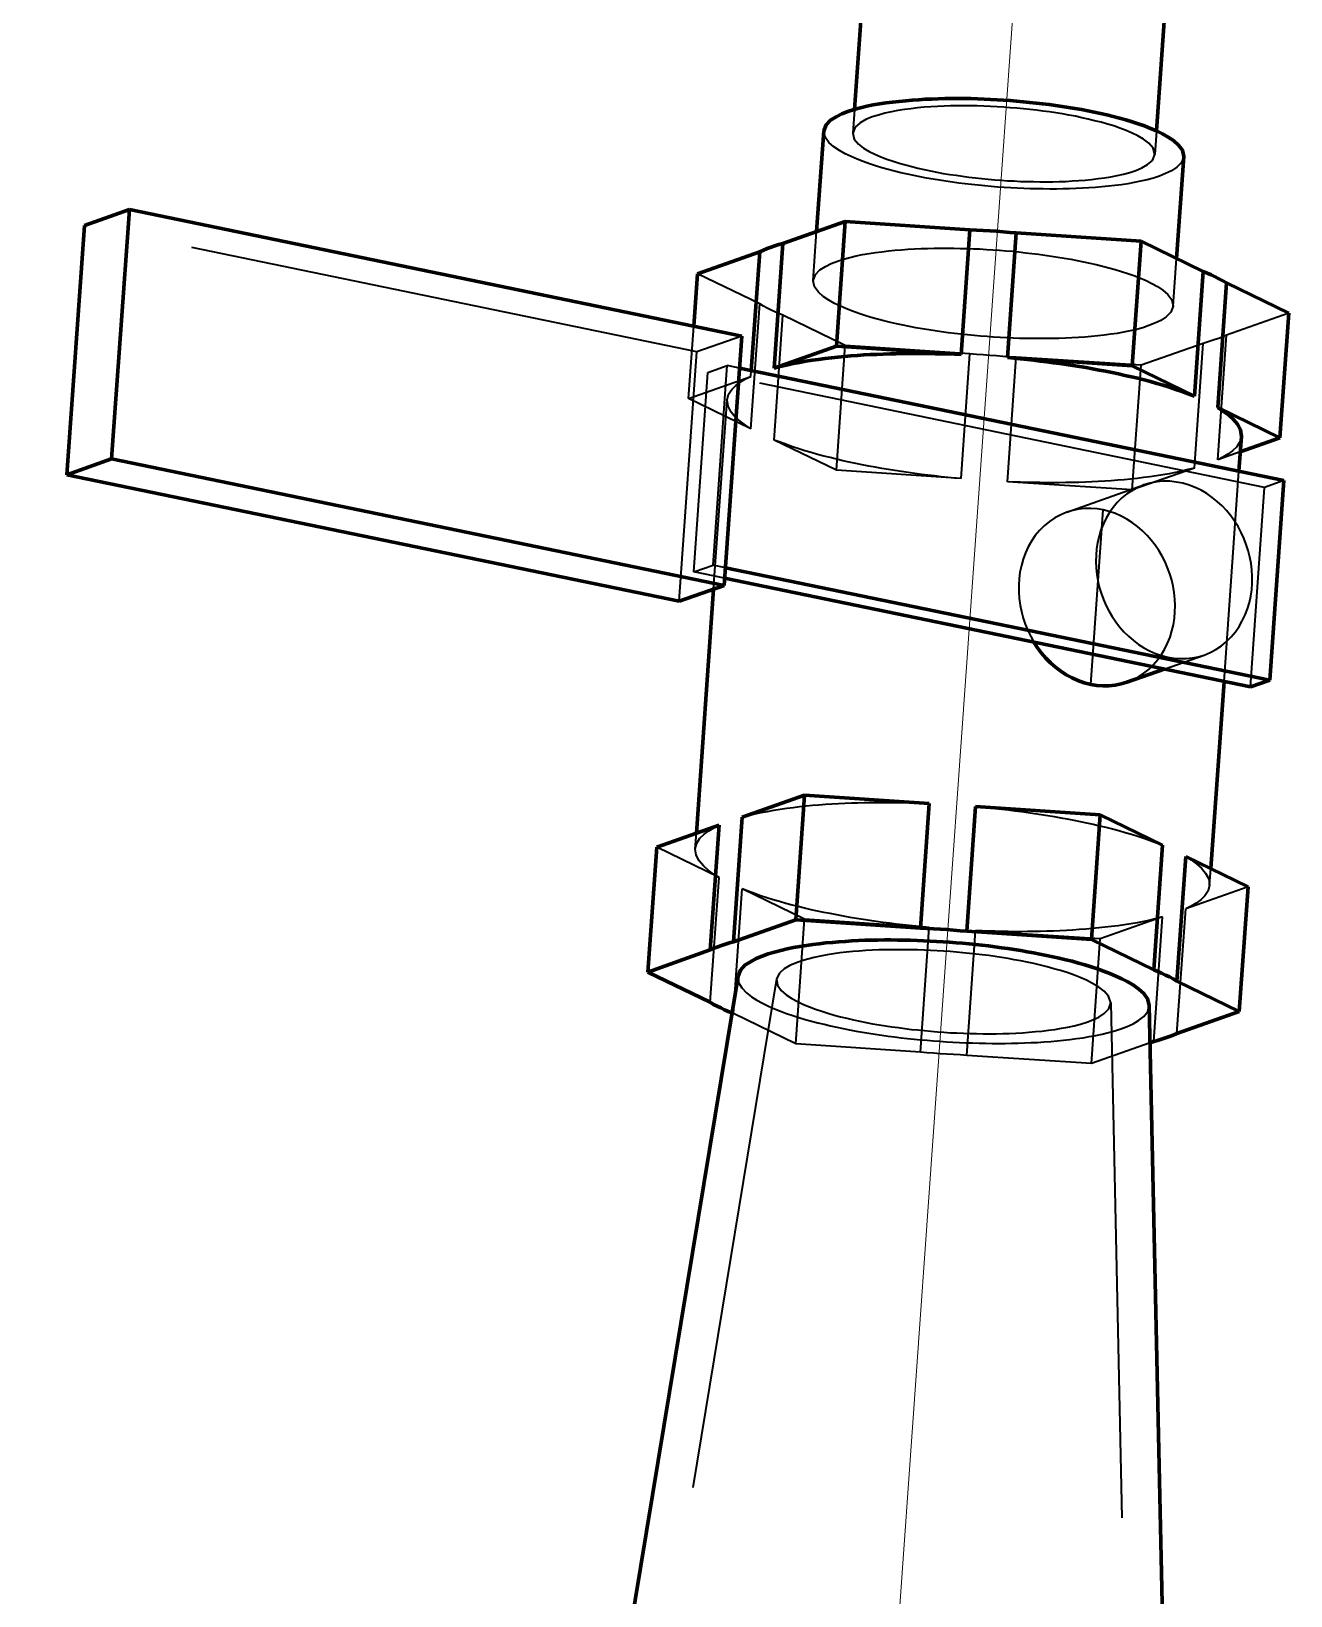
# Model space of a CAD drawing. Header units: millimetres. Extents: x 0 to 2208, y 0 to 420.
# Drawn here: x 158.21 to 167.98, y 165.29 to 177.43 of the extents above; entities that cross this region are included whole.
import ezdxf

# ---------------------------------------------------------------- set-up
doc = ezdxf.new("R2010")
doc.units = ezdxf.units.MM
doc.linetypes.add('IRAM-E-TRAZOS', pattern=[5, 4, -1])
doc.linetypes.add('IRAM-F-TRAZO-PUNTO', pattern=[20, 15, -2, 1, -2])
for name, color, linetype, lineweight in [('01-VISIBLE', 7, 'CONTINUOUS', 70), ('02-OCULTA', 4, 'IRAM-E-TRAZOS', 35), ('03-EJE', 1, 'IRAM-F-TRAZO-PUNTO', 18), ('08-FINA', 5, 'CONTINUOUS', 18)]:
    doc.layers.add(name, color=color, linetype=linetype, lineweight=lineweight)

msp = doc.modelspace()

# ---------------------------------------------------------------- linework, layer by layer
at = {"layer": '01-VISIBLE'}
for p, q in [((165.155, 184.707), (164.596, 176.828)), ((167.499, 184.541), (166.94, 176.662)), ((164.303, 175.88), (164.358, 176.661)), ((167.095, 175.671), (167.151, 176.463)), ((158.971, 176.052), (158.621, 175.928)), ((158.833, 174.116), (158.971, 176.052)), ((163.722, 175.069), (158.971, 176.052)), ((158.484, 173.992), (158.621, 175.928)), ((164.041, 175.788), (164.525, 175.959)), ((164.456, 174.991), (164.525, 175.959)), ((164.525, 175.959), (165.493, 175.894)), ((165.424, 174.926), (165.493, 175.894)), ((165.784, 174.902), (165.852, 175.87)), ((165.852, 175.87), (166.82, 175.805)), ((163.973, 174.82), (164.041, 175.788)), ((166.751, 174.837), (166.82, 175.805)), ((166.82, 175.805), (167.303, 175.57)), ((163.378, 175.553), (163.862, 175.724)), ((163.796, 174.801), (163.862, 175.724)), ((163.349, 175.146), (163.378, 175.553)), ((167.235, 174.602), (167.303, 175.57)), ((167.415, 174.514), (167.483, 175.482)), ((167.483, 175.482), (167.967, 175.247)), ((167.898, 174.279), (167.967, 175.247)), ((163.585, 173.133), (163.722, 175.069)), ((163.973, 174.82), (164.456, 174.991)), ((164.456, 174.991), (165.424, 174.926)), ((165.784, 174.902), (166.751, 174.837)), ((167.929, 173.947), (163.705, 174.82)), ((166.751, 174.837), (167.235, 174.602)), ((167.415, 174.514), (167.898, 174.279)), ((167.579, 174.019), (167.599, 174.29)), ((167.898, 174.279), (167.59, 174.17)), ((158.833, 174.116), (158.484, 173.992)), ((163.585, 173.133), (158.833, 174.116)), ((163.236, 173.01), (158.484, 173.992)), ((167.819, 172.398), (167.929, 173.947)), ((167.669, 172.345), (163.589, 173.189)), ((167.819, 172.398), (163.595, 173.271)), ((163.585, 173.133), (163.236, 173.01)), ((163.37, 171.209), (163.504, 173.104)), ((166.711, 172.382), (166.999, 172.484)), ((167.361, 170.935), (167.464, 172.388)), ((167.819, 172.398), (167.669, 172.345)), ((163.725, 171.335), (164.209, 171.506)), ((164.141, 170.538), (164.209, 171.506)), ((164.209, 171.506), (165.177, 171.441)), ((165.108, 170.473), (165.177, 171.441)), ((165.468, 170.449), (165.536, 171.417)), ((165.536, 171.417), (166.504, 171.352)), ((163.062, 171.1), (163.546, 171.271)), ((163.477, 170.303), (163.546, 171.271)), ((163.657, 170.367), (163.725, 171.335)), ((166.435, 170.384), (166.504, 171.352)), ((166.504, 171.352), (166.987, 171.117)), ((162.993, 170.132), (163.062, 171.1)), ((166.919, 170.149), (166.987, 171.117)), ((167.099, 170.061), (167.167, 171.029)), ((167.167, 171.029), (167.651, 170.794)), ((167.582, 169.826), (167.651, 170.794)), ((163.657, 170.367), (164.141, 170.538)), ((164.141, 170.538), (165.108, 170.473)), ((165.468, 170.449), (166.435, 170.384)), ((162.993, 170.132), (163.477, 170.303)), ((166.435, 170.384), (166.919, 170.149)), ((163.693, 170.101), (160.525, 150.878)), ((163.477, 169.897), (162.993, 170.132)), ((167.099, 170.061), (167.582, 169.826)), ((166.884, 169.875), (167.306, 150.397)), ((167.582, 169.826), (167.099, 169.655)), ((166.919, 169.592), (166.89, 169.581))]:
    msp.add_line(p, q, dxfattribs=at)
for points in [[(164.358, 176.661), (164.376, 176.708), (164.411, 176.744), (164.454, 176.772), (164.499, 176.794), (164.546, 176.812), (164.595, 176.828), (164.643, 176.841), (164.693, 176.853), (164.743, 176.863), (164.792, 176.871), (164.843, 176.879), (164.893, 176.886), (164.943, 176.891), (164.994, 176.896), (165.044, 176.901), (165.095, 176.904), (165.145, 176.907), (165.196, 176.909), (165.247, 176.911), (165.297, 176.912), (165.348, 176.913), (165.399, 176.913), (165.45, 176.913), (165.5, 176.912), (165.551, 176.91), (165.602, 176.909), (165.652, 176.906), (165.703, 176.904), (165.753, 176.9), (165.804, 176.897), (165.855, 176.893), (165.905, 176.888), (165.956, 176.883), (166.006, 176.878), (166.056, 176.872), (166.107, 176.866), (166.157, 176.859), (166.207, 176.852), (166.257, 176.844), (166.307, 176.836), (166.357, 176.827), (166.407, 176.818), (166.457, 176.808), (166.506, 176.797), (166.556, 176.786), (166.605, 176.774), (166.654, 176.761), (166.703, 176.747), (166.751, 176.732), (166.799, 176.717), (166.847, 176.7), (166.894, 176.681), (166.941, 176.661), (166.987, 176.639), (167.031, 176.614), (167.073, 176.586), (167.111, 176.552), (167.141, 176.511), (167.151, 176.463)], [(165.493, 175.894), (165.544, 175.891), (165.595, 175.889), (165.647, 175.886), (165.698, 175.882), (165.75, 175.878), (165.801, 175.874), (165.852, 175.87)], [(163.862, 175.724), (163.891, 175.737), (163.92, 175.749), (163.95, 175.759), (163.98, 175.769), (164.011, 175.779), (164.041, 175.788)], [(167.303, 175.57), (167.334, 175.557), (167.365, 175.543), (167.395, 175.529), (167.425, 175.514), (167.454, 175.499), (167.483, 175.482)], [(163.973, 174.82), (164.021, 174.832), (164.07, 174.844), (164.12, 174.855), (164.169, 174.864), (164.219, 174.873), (164.268, 174.881), (164.318, 174.888), (164.368, 174.894), (164.418, 174.9), (164.468, 174.906), (164.518, 174.911), (164.569, 174.915), (164.619, 174.919), (164.669, 174.922), (164.719, 174.925), (164.77, 174.927), (164.82, 174.929), (164.87, 174.931), (164.92, 174.932), (164.971, 174.933), (165.021, 174.934), (165.072, 174.934), (165.122, 174.934), (165.172, 174.933), (165.223, 174.932), (165.273, 174.931), (165.323, 174.93), (165.374, 174.928), (165.424, 174.926)], [(165.784, 174.902), (165.835, 174.897), (165.886, 174.892), (165.937, 174.887), (165.988, 174.881), (166.038, 174.875), (166.089, 174.869), (166.14, 174.862), (166.191, 174.855), (166.242, 174.848), (166.292, 174.84), (166.343, 174.832), (166.394, 174.824), (166.444, 174.815), (166.495, 174.805), (166.545, 174.796), (166.595, 174.786), (166.645, 174.775), (166.695, 174.764), (166.745, 174.753), (166.795, 174.741), (166.845, 174.728), (166.894, 174.715), (166.944, 174.701), (166.993, 174.687), (167.042, 174.671), (167.091, 174.655), (167.139, 174.638), (167.187, 174.621), (167.235, 174.602)], [(167.415, 174.514), (167.457, 174.487), (167.498, 174.457), (167.536, 174.424), (167.569, 174.385), (167.592, 174.34), (167.599, 174.29)], [(165.989, 172.692), (166.017, 172.649), (166.048, 172.608), (166.081, 172.569), (166.117, 172.533), (166.156, 172.499), (166.197, 172.468), (166.24, 172.439), (166.285, 172.415), (166.331, 172.394), (166.38, 172.377), (166.43, 172.364)], [(166.43, 172.364), (166.477, 172.357), (166.524, 172.353), (166.571, 172.354), (166.619, 172.359), (166.665, 172.368), (166.711, 172.382)], [(165.108, 170.473), (165.159, 170.471), (165.211, 170.468), (165.262, 170.465), (165.314, 170.461), (165.365, 170.458), (165.416, 170.453), (165.468, 170.449)], [(163.477, 170.303), (163.506, 170.316), (163.536, 170.328), (163.566, 170.339), (163.596, 170.349), (163.626, 170.358), (163.657, 170.367)], [(166.086, 170.261), (166.036, 170.271), (165.987, 170.281), (165.937, 170.289), (165.887, 170.298), (165.837, 170.306), (165.787, 170.314), (165.737, 170.321), (165.687, 170.327), (165.637, 170.334), (165.586, 170.34), (165.536, 170.345), (165.486, 170.35), (165.435, 170.355), (165.385, 170.359), (165.334, 170.363), (165.284, 170.367), (165.233, 170.37), (165.183, 170.372), (165.132, 170.375), (165.082, 170.377), (165.031, 170.378), (164.981, 170.38), (164.93, 170.38), (164.88, 170.381), (164.829, 170.381), (164.778, 170.38), (164.728, 170.379), (164.677, 170.378), (164.627, 170.376), (164.576, 170.373), (164.526, 170.37), (164.475, 170.367), (164.425, 170.362), (164.374, 170.358), (164.324, 170.352), (164.274, 170.346), (164.224, 170.339), (164.174, 170.331), (164.124, 170.322), (164.075, 170.312), (164.025, 170.3), (163.976, 170.287), (163.928, 170.273), (163.88, 170.256), (163.834, 170.236), (163.789, 170.212), (163.747, 170.184), (163.713, 170.147), (163.693, 170.101)], [(166.884, 169.875), (166.871, 169.924), (166.841, 169.965), (166.803, 170), (166.761, 170.03), (166.717, 170.056), (166.672, 170.08), (166.625, 170.101), (166.578, 170.121), (166.53, 170.139), (166.482, 170.156), (166.433, 170.172), (166.384, 170.187), (166.335, 170.201), (166.286, 170.215), (166.236, 170.227), (166.186, 170.239), (166.136, 170.25), (166.086, 170.261)], [(166.919, 170.149), (166.95, 170.136), (166.98, 170.122), (167.01, 170.108), (167.04, 170.094), (167.07, 170.078), (167.099, 170.061)], [(163.646, 169.814), (163.617, 169.826), (163.588, 169.839), (163.56, 169.853), (163.532, 169.867), (163.504, 169.881), (163.477, 169.897)], [(167.099, 169.655), (167.069, 169.642), (167.04, 169.631), (167.01, 169.62), (166.98, 169.61), (166.949, 169.6), (166.919, 169.592)]]:
    msp.add_lwpolyline(points, dxfattribs=at)
at = {"layer": '02-OCULTA'}
for p, q in [((164.596, 176.828), (164.583, 176.645)), ((166.94, 176.662), (166.927, 176.478)), ((163.373, 174.946), (158.621, 175.928)), ((164.276, 175.499), (164.303, 175.88)), ((167.069, 175.301), (167.095, 175.671)), ((163.862, 175.318), (163.378, 175.553)), ((163.793, 174.35), (163.862, 175.318)), ((163.309, 174.585), (163.349, 175.146)), ((163.973, 174.262), (164.041, 175.23)), ((164.525, 174.995), (164.041, 175.23)), ((167.967, 175.247), (167.483, 175.076)), ((163.722, 175.069), (163.373, 174.946)), ((167.303, 175.012), (166.82, 174.842)), ((167.235, 174.044), (167.303, 175.012)), ((167.415, 174.108), (167.483, 175.076)), ((163.236, 173.01), (163.373, 174.946)), ((164.456, 174.027), (164.525, 174.995)), ((165.493, 174.93), (164.525, 174.995)), ((165.424, 173.962), (165.493, 174.93)), ((165.784, 173.938), (165.852, 174.906)), ((166.82, 174.842), (165.852, 174.906)), ((163.349, 173.238), (163.459, 174.787)), ((163.459, 174.787), (163.609, 174.84)), ((167.779, 173.894), (163.459, 174.787)), ((163.499, 173.291), (163.609, 174.84)), ((163.705, 174.82), (163.609, 174.84)), ((163.793, 174.756), (163.796, 174.801)), ((166.751, 173.874), (166.82, 174.842)), ((163.309, 174.585), (163.793, 174.756)), ((163.793, 174.35), (163.309, 174.585)), ((163.504, 173.104), (163.609, 174.574)), ((164.456, 174.027), (163.973, 174.262)), ((167.59, 174.17), (167.415, 174.108)), ((167.235, 174.044), (166.751, 173.874)), ((165.424, 173.962), (164.456, 174.027)), ((166.751, 173.874), (165.784, 173.938)), ((166.245, 173.702), (166.843, 173.913)), ((167.464, 172.388), (167.579, 174.019)), ((167.929, 173.947), (167.779, 173.894)), ((167.669, 172.345), (167.779, 173.894)), ((166.43, 172.364), (166.526, 173.72)), ((163.349, 173.238), (163.499, 173.291)), ((163.589, 173.189), (163.349, 173.238)), ((163.595, 173.271), (163.499, 173.291)), ((166.999, 172.484), (167.309, 172.593)), ((163.361, 171.089), (163.37, 171.209)), ((163.546, 170.865), (163.062, 171.1)), ((167.351, 170.806), (167.361, 170.935)), ((163.477, 169.897), (163.546, 170.865)), ((163.657, 169.809), (163.725, 170.777)), ((164.209, 170.542), (163.725, 170.777)), ((167.651, 170.794), (167.167, 170.623)), ((164.141, 169.574), (164.209, 170.542)), ((165.177, 170.477), (164.209, 170.542)), ((166.987, 170.56), (166.504, 170.389)), ((166.919, 169.592), (166.987, 170.56)), ((167.099, 169.655), (167.167, 170.623)), ((165.108, 169.509), (165.177, 170.477)), ((165.468, 169.485), (165.536, 170.453)), ((166.504, 170.389), (165.536, 170.453)), ((166.435, 169.421), (166.504, 170.389)), ((163.992, 170.078), (160.824, 150.855)), ((164.141, 169.574), (163.657, 169.809)), ((166.585, 169.894), (167.007, 150.416)), ((165.108, 169.509), (164.141, 169.574)), ((166.89, 169.581), (166.435, 169.421)), ((166.435, 169.421), (165.468, 169.485))]:
    msp.add_line(p, q, dxfattribs=at)
for points in [[(165.755, 176.846), (165.703, 176.849), (165.652, 176.852), (165.601, 176.854), (165.549, 176.855), (165.498, 176.856), (165.446, 176.856), (165.395, 176.856), (165.343, 176.855), (165.292, 176.854), (165.24, 176.851), (165.189, 176.848), (165.138, 176.845), (165.087, 176.84), (165.035, 176.834), (164.984, 176.827), (164.934, 176.819), (164.883, 176.81), (164.833, 176.799), (164.783, 176.785), (164.734, 176.77), (164.686, 176.75), (164.642, 176.725), (164.603, 176.691), (164.583, 176.645)], [(166.927, 176.478), (166.914, 176.527), (166.881, 176.566), (166.84, 176.597), (166.796, 176.623), (166.751, 176.645), (166.704, 176.665), (166.656, 176.683), (166.608, 176.7), (166.559, 176.715), (166.51, 176.729), (166.46, 176.741), (166.411, 176.753), (166.361, 176.764), (166.311, 176.775), (166.261, 176.784), (166.211, 176.793), (166.16, 176.801), (166.11, 176.809), (166.059, 176.816), (166.009, 176.822), (165.958, 176.828), (165.907, 176.833), (165.857, 176.838), (165.806, 176.842), (165.755, 176.846)], [(165.056, 176.315), (165.007, 176.326), (164.957, 176.337), (164.908, 176.349), (164.858, 176.362), (164.809, 176.376), (164.76, 176.39), (164.712, 176.406), (164.664, 176.423), (164.617, 176.441), (164.57, 176.462), (164.524, 176.484), (164.48, 176.509), (164.437, 176.537), (164.399, 176.571), (164.369, 176.612), (164.358, 176.661)], [(164.583, 176.645), (164.595, 176.597), (164.628, 176.559), (164.667, 176.528), (164.71, 176.502), (164.755, 176.48), (164.801, 176.46), (164.848, 176.442), (164.896, 176.426), (164.944, 176.411), (164.992, 176.397), (165.041, 176.384), (165.089, 176.372), (165.138, 176.361), (165.187, 176.351), (165.237, 176.341), (165.286, 176.332), (165.336, 176.324), (165.385, 176.317), (165.435, 176.31), (165.485, 176.303), (165.535, 176.297), (165.585, 176.292), (165.635, 176.287), (165.685, 176.283), (165.735, 176.279), (165.785, 176.275), (165.835, 176.273), (165.885, 176.27), (165.935, 176.269), (165.986, 176.268), (166.036, 176.267), (166.086, 176.267), (166.136, 176.267), (166.186, 176.269), (166.237, 176.27), (166.287, 176.273), (166.337, 176.276), (166.387, 176.28), (166.437, 176.285), (166.487, 176.291), (166.536, 176.298), (166.586, 176.306), (166.635, 176.315), (166.684, 176.326), (166.733, 176.34), (166.78, 176.355), (166.827, 176.375), (166.87, 176.4), (166.908, 176.433), (166.927, 176.478)], [(167.151, 176.463), (167.134, 176.416), (167.099, 176.38), (167.056, 176.352), (167.011, 176.33), (166.964, 176.311), (166.916, 176.296), (166.867, 176.282), (166.817, 176.271), (166.768, 176.261), (166.718, 176.252), (166.668, 176.244), (166.618, 176.238), (166.567, 176.232), (166.517, 176.227), (166.467, 176.223), (166.416, 176.219), (166.366, 176.216), (166.315, 176.214), (166.264, 176.212), (166.214, 176.211), (166.163, 176.21), (166.113, 176.21), (166.062, 176.211), (166.011, 176.212), (165.961, 176.213), (165.91, 176.215), (165.86, 176.217), (165.809, 176.22), (165.759, 176.223), (165.708, 176.226), (165.658, 176.23), (165.607, 176.235), (165.557, 176.24), (165.506, 176.245), (165.456, 176.251), (165.406, 176.257), (165.356, 176.264), (165.306, 176.271), (165.256, 176.279), (165.206, 176.287), (165.156, 176.296), (165.106, 176.305), (165.056, 176.315)], [(164.276, 175.499), (164.293, 175.546), (164.329, 175.582), (164.371, 175.61), (164.417, 175.632), (164.464, 175.651), (164.512, 175.666), (164.561, 175.679), (164.61, 175.691), (164.66, 175.701), (164.71, 175.71), (164.76, 175.717), (164.81, 175.724), (164.861, 175.73), (164.911, 175.735), (164.962, 175.739), (165.012, 175.743), (165.063, 175.745), (165.114, 175.748), (165.164, 175.749), (165.215, 175.751), (165.266, 175.751), (165.316, 175.751), (165.367, 175.751), (165.418, 175.75), (165.468, 175.749), (165.519, 175.747), (165.57, 175.745), (165.62, 175.742), (165.671, 175.739), (165.722, 175.735), (165.772, 175.731), (165.823, 175.727), (165.873, 175.722), (165.924, 175.716), (165.974, 175.711), (166.024, 175.704), (166.074, 175.698), (166.125, 175.69), (166.175, 175.682), (166.225, 175.674), (166.275, 175.665), (166.324, 175.656), (166.374, 175.646), (166.424, 175.635), (166.473, 175.624), (166.522, 175.612), (166.571, 175.599), (166.62, 175.585), (166.669, 175.571), (166.717, 175.555), (166.765, 175.538), (166.812, 175.52), (166.859, 175.5), (166.904, 175.477), (166.948, 175.453), (166.99, 175.424), (167.028, 175.391), (167.058, 175.35), (167.069, 175.301)], [(164.974, 175.153), (164.924, 175.164), (164.875, 175.175), (164.825, 175.187), (164.776, 175.2), (164.727, 175.214), (164.678, 175.229), (164.63, 175.244), (164.582, 175.261), (164.534, 175.28), (164.487, 175.3), (164.442, 175.322), (164.397, 175.347), (164.355, 175.376), (164.317, 175.409), (164.287, 175.45), (164.276, 175.499)], [(164.041, 175.23), (164.011, 175.243), (163.98, 175.257), (163.95, 175.271), (163.92, 175.286), (163.891, 175.301), (163.862, 175.318)], [(167.069, 175.301), (167.051, 175.254), (167.016, 175.218), (166.974, 175.19), (166.928, 175.168), (166.881, 175.15), (166.833, 175.134), (166.784, 175.121), (166.735, 175.109), (166.685, 175.099), (166.636, 175.09), (166.586, 175.083), (166.535, 175.076), (166.485, 175.07), (166.435, 175.065), (166.384, 175.061), (166.334, 175.058), (166.283, 175.055), (166.233, 175.052), (166.182, 175.051), (166.131, 175.049), (166.081, 175.049), (166.03, 175.049), (165.98, 175.049), (165.929, 175.05), (165.878, 175.051), (165.828, 175.053), (165.777, 175.055), (165.727, 175.058), (165.676, 175.061), (165.626, 175.065), (165.575, 175.069), (165.525, 175.073), (165.474, 175.078), (165.424, 175.083), (165.374, 175.089), (165.324, 175.095), (165.273, 175.102), (165.223, 175.109), (165.173, 175.117), (165.123, 175.125), (165.073, 175.134), (165.024, 175.143), (164.974, 175.153)], [(167.483, 175.076), (167.454, 175.063), (167.424, 175.051), (167.395, 175.041), (167.364, 175.031), (167.334, 175.021), (167.303, 175.012)], [(165.852, 174.906), (165.801, 174.909), (165.749, 174.911), (165.698, 174.915), (165.647, 174.918), (165.595, 174.922), (165.544, 174.926), (165.493, 174.93)], [(163.609, 174.574), (163.62, 174.617), (163.645, 174.655), (163.677, 174.686), (163.713, 174.713), (163.752, 174.736), (163.793, 174.756)], [(163.793, 174.35), (163.75, 174.377), (163.709, 174.407), (163.672, 174.44), (163.639, 174.479), (163.616, 174.524), (163.609, 174.574)], [(167.599, 174.29), (167.587, 174.247), (167.563, 174.209), (167.53, 174.178), (167.494, 174.151), (167.455, 174.128), (167.415, 174.108)], [(164.606, 174.08), (164.556, 174.09), (164.507, 174.101), (164.457, 174.113), (164.408, 174.125), (164.359, 174.137), (164.31, 174.15), (164.261, 174.164), (164.212, 174.178), (164.164, 174.193), (164.115, 174.209), (164.068, 174.226), (164.02, 174.244), (163.973, 174.262)], [(165.424, 173.962), (165.372, 173.967), (165.321, 173.972), (165.27, 173.977), (165.218, 173.983), (165.167, 173.989), (165.116, 173.995), (165.064, 174.002), (165.013, 174.009), (164.962, 174.017), (164.911, 174.025), (164.86, 174.033), (164.809, 174.041), (164.758, 174.05), (164.707, 174.06), (164.657, 174.069), (164.606, 174.08)], [(167.235, 174.044), (167.186, 174.032), (167.137, 174.02), (167.088, 174.009), (167.038, 174), (166.989, 173.991), (166.939, 173.983), (166.889, 173.976), (166.839, 173.97), (166.789, 173.964), (166.739, 173.958), (166.689, 173.954), (166.639, 173.949), (166.589, 173.945), (166.538, 173.942), (166.488, 173.939), (166.438, 173.937), (166.388, 173.935), (166.337, 173.933), (166.287, 173.932), (166.237, 173.931), (166.186, 173.93), (166.136, 173.93), (166.086, 173.93), (166.035, 173.931), (165.985, 173.932), (165.935, 173.933), (165.884, 173.934), (165.834, 173.936), (165.784, 173.938)], [(166.843, 173.913), (166.797, 173.894), (166.753, 173.871), (166.711, 173.843), (166.672, 173.812), (166.636, 173.777), (166.604, 173.739), (166.575, 173.698), (166.55, 173.655), (166.528, 173.61), (166.509, 173.564), (166.495, 173.516), (166.483, 173.467), (166.475, 173.418), (166.471, 173.368), (166.47, 173.318), (166.472, 173.268), (166.477, 173.218), (166.485, 173.169), (166.496, 173.12), (166.511, 173.072), (166.528, 173.025), (166.548, 172.979), (166.57, 172.935), (166.596, 172.892), (166.624, 172.85), (166.654, 172.811), (166.687, 172.773), (166.723, 172.738), (166.761, 172.705), (166.801, 172.675), (166.843, 172.648), (166.887, 172.625), (166.932, 172.604), (166.98, 172.588), (167.028, 172.576)], [(167.309, 172.593), (167.357, 172.613), (167.401, 172.637), (167.444, 172.665), (167.483, 172.697), (167.519, 172.733), (167.552, 172.772), (167.581, 172.814), (167.606, 172.858), (167.628, 172.904), (167.646, 172.952), (167.661, 173), (167.671, 173.05), (167.679, 173.1), (167.682, 173.151), (167.683, 173.202), (167.68, 173.253), (167.674, 173.303), (167.664, 173.353), (167.652, 173.403), (167.636, 173.451), (167.618, 173.499), (167.597, 173.545), (167.573, 173.59), (167.546, 173.633), (167.516, 173.674), (167.484, 173.714), (167.449, 173.751), (167.412, 173.785), (167.372, 173.817), (167.33, 173.846), (167.286, 173.872), (167.24, 173.894), (167.193, 173.912), (167.144, 173.927), (167.094, 173.936), (167.043, 173.942), (166.993, 173.942), (166.942, 173.937), (166.892, 173.928), (166.843, 173.913)], [(166.245, 173.702), (166.197, 173.682), (166.152, 173.658), (166.109, 173.629), (166.069, 173.596), (166.033, 173.56), (166, 173.52), (165.971, 173.478), (165.945, 173.433), (165.924, 173.386), (165.906, 173.338), (165.892, 173.288), (165.881, 173.237), (165.875, 173.186), (165.871, 173.135), (165.872, 173.083), (165.875, 173.032), (165.882, 172.981), (165.892, 172.93), (165.906, 172.88), (165.922, 172.832), (165.942, 172.784), (165.964, 172.737), (165.989, 172.692)], [(166.526, 173.72), (166.479, 173.727), (166.431, 173.731), (166.384, 173.73), (166.337, 173.725), (166.29, 173.716), (166.245, 173.702)], [(166.711, 172.382), (166.757, 172.401), (166.801, 172.424), (166.843, 172.452), (166.882, 172.483), (166.918, 172.518), (166.95, 172.557), (166.979, 172.597), (167.004, 172.64), (167.026, 172.685), (167.045, 172.732), (167.06, 172.78), (167.071, 172.828), (167.079, 172.878), (167.083, 172.927), (167.084, 172.977), (167.082, 173.027), (167.077, 173.077), (167.069, 173.127), (167.058, 173.175), (167.044, 173.223), (167.026, 173.27), (167.007, 173.316), (166.984, 173.361), (166.959, 173.404), (166.931, 173.445), (166.9, 173.485), (166.867, 173.522), (166.831, 173.558), (166.794, 173.59), (166.753, 173.62), (166.711, 173.647), (166.667, 173.671), (166.622, 173.691), (166.574, 173.707), (166.526, 173.72)], [(167.028, 172.576), (167.075, 172.568), (167.123, 172.565), (167.17, 172.565), (167.217, 172.57), (167.264, 172.58), (167.309, 172.593)], [(163.725, 171.335), (163.774, 171.348), (163.823, 171.359), (163.872, 171.37), (163.922, 171.379), (163.971, 171.388), (164.021, 171.396), (164.071, 171.403), (164.121, 171.41), (164.171, 171.416), (164.221, 171.421), (164.271, 171.426), (164.321, 171.43), (164.371, 171.434), (164.422, 171.437), (164.472, 171.44), (164.522, 171.442), (164.573, 171.445), (164.623, 171.446), (164.673, 171.447), (164.724, 171.448), (164.774, 171.449), (164.824, 171.449), (164.875, 171.449), (164.925, 171.448), (164.975, 171.448), (165.026, 171.446), (165.076, 171.445), (165.126, 171.443), (165.177, 171.441)], [(165.536, 171.417), (165.587, 171.412), (165.638, 171.407), (165.689, 171.402), (165.74, 171.396), (165.791, 171.39), (165.842, 171.384), (165.893, 171.377), (165.944, 171.37), (165.994, 171.363), (166.045, 171.355), (166.096, 171.347), (166.146, 171.339), (166.197, 171.33), (166.247, 171.321), (166.298, 171.311), (166.348, 171.301), (166.398, 171.29), (166.448, 171.279), (166.498, 171.268), (166.548, 171.256), (166.598, 171.243), (166.647, 171.23), (166.696, 171.216), (166.746, 171.202), (166.795, 171.187), (166.843, 171.171), (166.892, 171.154), (166.94, 171.136), (166.987, 171.117)], [(163.361, 171.089), (163.373, 171.132), (163.398, 171.17), (163.43, 171.202), (163.466, 171.228), (163.505, 171.251), (163.546, 171.271)], [(163.546, 170.865), (163.503, 170.892), (163.462, 170.922), (163.424, 170.956), (163.392, 170.994), (163.368, 171.039), (163.361, 171.089)], [(167.167, 171.029), (167.21, 171.002), (167.251, 170.973), (167.289, 170.939), (167.321, 170.9), (167.345, 170.855), (167.351, 170.806)], [(164.359, 170.595), (164.309, 170.605), (164.26, 170.616), (164.21, 170.628), (164.161, 170.64), (164.112, 170.652), (164.063, 170.665), (164.014, 170.679), (163.965, 170.693), (163.916, 170.708), (163.868, 170.724), (163.82, 170.741), (163.773, 170.759), (163.725, 170.777)], [(167.351, 170.806), (167.34, 170.762), (167.315, 170.724), (167.283, 170.693), (167.247, 170.666), (167.208, 170.643), (167.167, 170.623)], [(165.177, 170.477), (165.125, 170.482), (165.074, 170.487), (165.022, 170.493), (164.971, 170.498), (164.92, 170.504), (164.868, 170.511), (164.817, 170.517), (164.766, 170.524), (164.715, 170.532), (164.664, 170.54), (164.613, 170.548), (164.562, 170.556), (164.511, 170.565), (164.46, 170.575), (164.409, 170.585), (164.359, 170.595)], [(166.987, 170.56), (166.939, 170.547), (166.89, 170.535), (166.841, 170.525), (166.791, 170.515), (166.742, 170.506), (166.692, 170.498), (166.642, 170.491), (166.592, 170.485), (166.542, 170.479), (166.492, 170.474), (166.442, 170.469), (166.392, 170.464), (166.341, 170.461), (166.291, 170.457), (166.241, 170.454), (166.191, 170.452), (166.14, 170.45), (166.09, 170.448), (166.04, 170.447), (165.989, 170.446), (165.939, 170.446), (165.889, 170.445), (165.838, 170.445), (165.788, 170.446), (165.738, 170.447), (165.687, 170.448), (165.637, 170.449), (165.587, 170.451), (165.536, 170.453)], [(165.936, 170.208), (165.887, 170.218), (165.837, 170.227), (165.788, 170.236), (165.738, 170.244), (165.688, 170.252), (165.638, 170.259), (165.588, 170.265), (165.538, 170.271), (165.488, 170.277), (165.438, 170.282), (165.388, 170.286), (165.338, 170.29), (165.288, 170.294), (165.238, 170.297), (165.187, 170.299), (165.137, 170.302), (165.087, 170.303), (165.036, 170.305), (164.986, 170.305), (164.936, 170.305), (164.885, 170.305), (164.835, 170.304), (164.785, 170.303), (164.734, 170.301), (164.684, 170.298), (164.634, 170.294), (164.584, 170.29), (164.533, 170.285), (164.483, 170.28), (164.433, 170.273), (164.384, 170.265), (164.334, 170.256), (164.285, 170.246), (164.236, 170.233), (164.188, 170.219), (164.14, 170.202), (164.094, 170.182), (164.051, 170.156), (164.014, 170.123), (163.992, 170.078)], [(166.585, 169.894), (166.568, 169.944), (166.533, 169.984), (166.49, 170.017), (166.444, 170.044), (166.396, 170.068), (166.347, 170.09), (166.297, 170.109), (166.247, 170.127), (166.196, 170.143), (166.144, 170.158), (166.093, 170.172), (166.041, 170.185), (165.989, 170.197), (165.936, 170.208)], [(163.693, 170.101), (163.698, 170.051), (163.723, 170.008), (163.758, 169.971), (163.797, 169.94), (163.84, 169.913), (163.884, 169.889), (163.93, 169.866), (163.976, 169.846), (164.023, 169.828), (164.07, 169.81), (164.118, 169.794), (164.166, 169.779), (164.215, 169.764), (164.264, 169.751), (164.312, 169.738), (164.362, 169.726), (164.411, 169.714), (164.46, 169.704), (164.51, 169.693), (164.559, 169.683), (164.609, 169.674), (164.659, 169.665), (164.708, 169.657), (164.758, 169.649), (164.808, 169.642), (164.858, 169.635), (164.908, 169.629), (164.959, 169.622), (165.009, 169.617), (165.059, 169.611), (165.109, 169.606), (165.16, 169.602), (165.21, 169.598), (165.26, 169.594), (165.311, 169.591), (165.361, 169.588), (165.412, 169.585), (165.462, 169.583), (165.513, 169.581), (165.563, 169.58), (165.614, 169.579), (165.664, 169.578), (165.715, 169.578), (165.765, 169.578), (165.816, 169.579), (165.866, 169.58), (165.917, 169.581), (165.967, 169.584), (166.018, 169.586), (166.068, 169.589), (166.119, 169.593), (166.169, 169.598), (166.219, 169.603), (166.269, 169.608), (166.32, 169.615), (166.37, 169.622), (166.419, 169.631), (166.469, 169.64), (166.518, 169.65), (166.568, 169.662), (166.616, 169.676), (166.664, 169.691), (166.712, 169.709), (166.758, 169.73), (166.801, 169.755), (166.841, 169.786), (166.872, 169.826), (166.884, 169.875)], [(163.992, 170.078), (164, 170.029), (164.029, 169.988), (164.067, 169.954), (164.11, 169.926), (164.154, 169.902), (164.2, 169.881), (164.247, 169.861), (164.294, 169.843), (164.343, 169.827), (164.391, 169.812), (164.44, 169.798), (164.489, 169.785), (164.538, 169.773), (164.588, 169.761), (164.637, 169.751), (164.687, 169.741), (164.737, 169.731), (164.787, 169.723), (164.837, 169.714), (164.887, 169.707), (164.937, 169.7), (164.988, 169.693), (165.038, 169.687), (165.089, 169.682), (165.139, 169.677), (165.19, 169.672), (165.24, 169.668), (165.291, 169.664), (165.342, 169.661), (165.392, 169.659), (165.443, 169.657), (165.494, 169.655), (165.544, 169.654), (165.595, 169.653), (165.646, 169.653), (165.697, 169.653), (165.747, 169.654), (165.798, 169.656), (165.849, 169.658), (165.9, 169.661), (165.95, 169.665), (166.001, 169.669), (166.051, 169.674), (166.102, 169.68), (166.152, 169.687), (166.202, 169.695), (166.252, 169.704), (166.302, 169.715), (166.351, 169.728), (166.399, 169.743), (166.447, 169.761), (166.493, 169.782), (166.535, 169.81), (166.57, 169.846), (166.585, 169.894)], [(163.657, 169.809), (163.655, 169.81), (163.653, 169.811), (163.651, 169.812), (163.649, 169.813), (163.647, 169.813), (163.646, 169.814)], [(165.468, 169.485), (165.416, 169.488), (165.365, 169.491), (165.313, 169.494), (165.262, 169.497), (165.211, 169.501), (165.159, 169.505), (165.108, 169.509)]]:
    msp.add_lwpolyline(points, dxfattribs=at)
at = {"layer": '03-EJE'}
msp.add_line((165.824, 177.53), (163.845, 149.651), dxfattribs=at)
at = {"layer": '08-FINA'}
msp.add_circle((165.48, 172.69), 18.417, dxfattribs=at)

doc.saveas('drawing.dxf')
